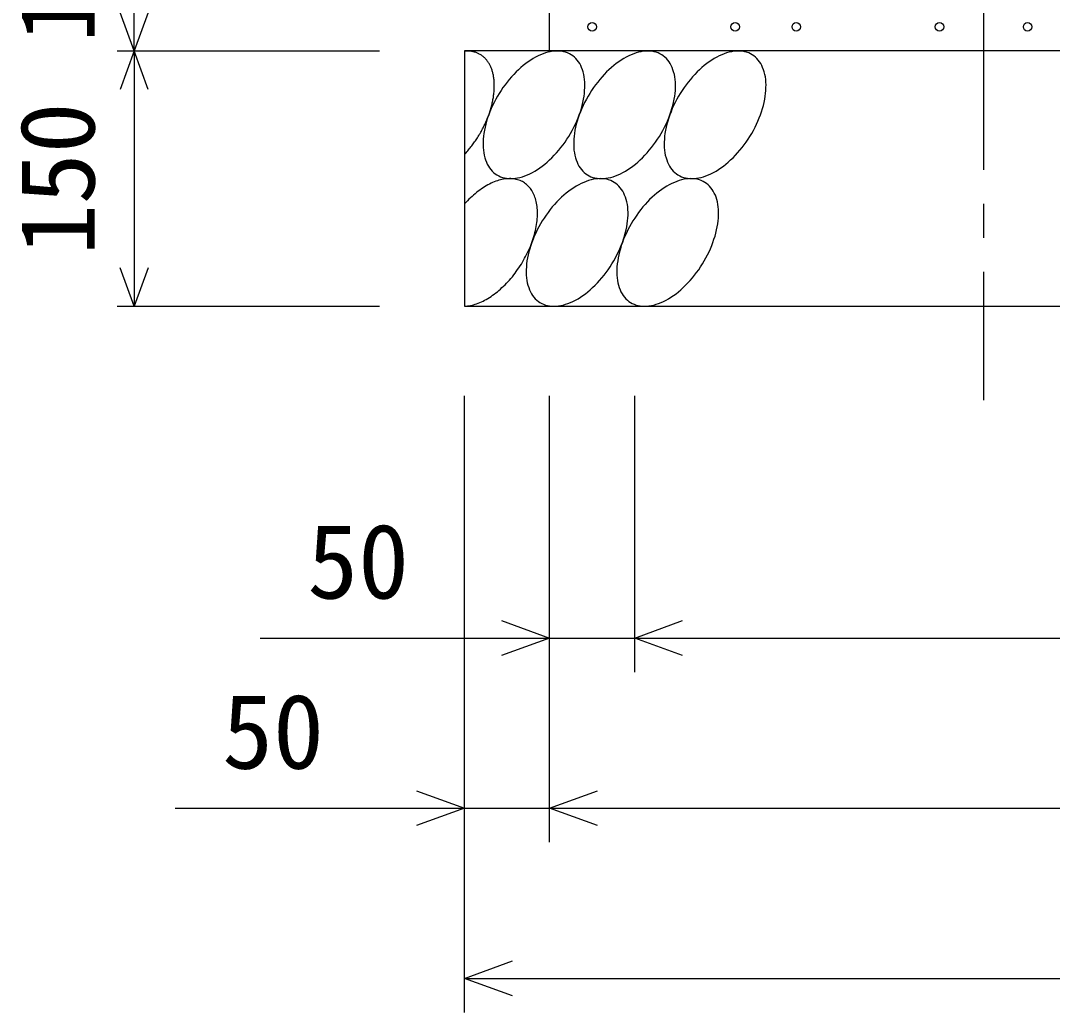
# Model space of a CAD drawing. Units: millimetres, scale not verified. Extents: x -16800 to 16800, y -5940 to 5940.
# Drawn here: x 4384 to 4990, y 2384 to 2966 of the extents above; entities that cross this region are included whole.
import ezdxf
from ezdxf.enums import TextEntityAlignment as Align

# ---------------------------------------------------------------- set-up
doc = ezdxf.new("R2010")
doc.units = ezdxf.units.MM
doc.header["$LTSCALE"] = 20
doc.linetypes.add('CHAIN1', pattern=[8, 5, -1, 1, -1])
for name, color, linetype, lineweight in [('0-0_DIM', 7, 'Continuous', 25), ('0-2_HATCH', 6, 'Continuous', 25), ('0-5_OUTLINE', 3, 'Continuous', 25)]:
    doc.layers.add(name, color=color, linetype=linetype, lineweight=lineweight)
doc.styles.add('ＭＳ ゴシック', font='')
doc.styles.get('ＭＳ ゴシック').set_extended_font_data('MS Gothic')

msp = doc.modelspace()

# ---------------------------------------------------------------- linework, layer by layer
at = {"layer": '0-0_DIM', "linetype": 'CHAIN1'}
msp.add_line((4950, 3618.77), (4950, 2743.47), dxfattribs=at)
at = {"layer": '0-0_DIM'}
for p, q in [((4450.8, 2948.62), (4450.8, 3048.62)), ((4440.8, 2948.62), (4595, 2948.62)), ((4450.8, 2948.62), (4450.8, 2798.62)), ((4440.8, 2798.62), (4595, 2798.62)), ((4645, 2383.61), (4645, 2745.95)), ((4695, 2483.61), (4695, 2745.95)), ((4745, 2583.61), (4745, 2745.95)), ((4525, 2603.61), (4745, 2603.61)), ((4745, 2603.61), (5455, 2603.61)), ((4475, 2503.61), (4695, 2503.61)), ((4695, 2503.61), (5505, 2503.61)), ((4645, 2403.61), (5555, 2403.61))]:
    msp.add_line(p, q, dxfattribs=at)
for points in [[(4459.01, 2971.17), (4450.8, 2948.62), (4442.59, 2971.17)], [(4459.01, 2926.07), (4450.8, 2948.62), (4442.59, 2926.07)], [(4459.01, 2821.17), (4450.8, 2798.62), (4442.59, 2821.17)], [(4666.81, 2613.87), (4695, 2603.61), (4666.81, 2593.34)], [(4773.19, 2593.34), (4745, 2603.61), (4773.19, 2613.87)], [(4616.81, 2513.87), (4645, 2503.61), (4616.81, 2493.34)], [(4723.19, 2493.34), (4695, 2503.61), (4723.19, 2513.87)], [(4673.19, 2393.34), (4645, 2403.61), (4673.19, 2413.87)]]:
    msp.add_lwpolyline(points, dxfattribs=at)
at = {"layer": '0-2_HATCH'}
for points in [[(4650.1, 2948.18), (4649.6, 2948.28), (4649.2, 2948.36), (4648.8, 2948.43), (4648.3, 2948.48), (4647.8, 2948.53), (4647.4, 2948.56), (4646.9, 2948.59), (4646.4, 2948.6), (4646, 2948.59), (4645.5, 2948.58), (4645, 2948.55)], [(4661.6, 2935.95), (4661.5, 2936.45), (4661.3, 2936.94), (4661.2, 2937.42), (4661, 2937.89), (4660.8, 2938.36), (4660.6, 2938.81), (4660.5, 2939.26), (4660.3, 2939.7), (4660, 2940.13), (4659.8, 2940.55), (4659.6, 2940.96), (4659.4, 2941.36), (4659.1, 2941.75), (4658.9, 2942.13), (4658.6, 2942.5), (4658.3, 2942.86), (4658.1, 2943.21), (4657.8, 2943.56), (4657.5, 2943.89), (4657.2, 2944.21), (4656.9, 2944.52), (4656.6, 2944.81), (4656.2, 2945.1), (4655.9, 2945.38), (4655.6, 2945.65), (4655.2, 2945.9), (4654.9, 2946.15), (4654.5, 2946.38), (4654.1, 2946.6), (4653.7, 2946.81), (4653.4, 2947.01), (4653, 2947.2), (4652.6, 2947.37), (4652.2, 2947.54), (4651.8, 2947.69), (4651.4, 2947.83), (4650.9, 2947.96), (4650.5, 2948.08), (4650.1, 2948.18)], [(4707.7, 2946.4), (4706.6, 2946.98), (4705.5, 2947.47), (4704.4, 2947.88), (4703.3, 2948.19), (4702, 2948.42), (4700.8, 2948.55), (4699.5, 2948.6), (4698.2, 2948.55), (4696.8, 2948.42), (4695.4, 2948.19), (4694, 2947.88), (4692.6, 2947.47), (4691.2, 2946.98), (4689.7, 2946.41), (4688.3, 2945.74), (4686.8, 2945), (4685.3, 2944.17), (4683.9, 2943.26), (4682.4, 2942.28), (4681, 2941.22), (4679.5, 2940.09), (4678.1, 2938.88), (4676.7, 2937.61), (4675.3, 2936.28), (4673.9, 2934.89), (4672.6, 2933.44), (4671.3, 2931.93), (4670, 2930.38), (4668.8, 2928.78), (4667.6, 2927.13), (4666.5, 2925.45), (4665.4, 2923.73), (4664.3, 2921.98), (4663.4, 2920.21), (4662.4, 2918.41), (4661.5, 2916.6), (4660.7, 2914.77), (4659.9, 2912.94), (4659.2, 2911.1)], [(4760.9, 2946.4), (4759.8, 2946.98), (4758.8, 2947.47), (4757.6, 2947.88), (4756.5, 2948.19), (4755.2, 2948.42), (4754, 2948.55), (4752.7, 2948.6), (4751.4, 2948.55), (4750, 2948.42), (4748.7, 2948.19), (4747.3, 2947.88), (4745.8, 2947.47), (4744.4, 2946.98), (4742.9, 2946.41), (4741.5, 2945.74), (4740, 2945), (4738.6, 2944.17), (4737.1, 2943.26), (4735.6, 2942.28), (4734.2, 2941.22), (4732.7, 2940.09), (4731.3, 2938.88), (4729.9, 2937.61), (4728.5, 2936.28), (4727.1, 2934.89), (4725.8, 2933.44), (4724.5, 2931.93), (4723.3, 2930.38), (4722, 2928.78), (4720.8, 2927.13), (4719.7, 2925.45), (4718.6, 2923.73), (4717.6, 2921.98), (4716.6, 2920.21), (4715.6, 2918.41), (4714.7, 2916.6), (4713.9, 2914.77), (4713.2, 2912.94), (4712.4, 2911.1)], [(4814.1, 2946.4), (4813, 2946.98), (4812, 2947.47), (4810.8, 2947.88), (4809.7, 2948.19), (4808.5, 2948.42), (4807.2, 2948.55), (4805.9, 2948.6), (4804.6, 2948.55), (4803.2, 2948.42), (4801.9, 2948.19), (4800.5, 2947.88), (4799, 2947.47), (4797.6, 2946.98), (4796.2, 2946.41), (4794.7, 2945.74), (4793.2, 2945), (4791.8, 2944.17), (4790.3, 2943.26), (4788.8, 2942.28), (4787.4, 2941.22), (4785.9, 2940.09), (4784.5, 2938.88), (4783.1, 2937.61), (4781.7, 2936.28), (4780.4, 2934.89), (4779, 2933.44), (4777.7, 2931.93), (4776.5, 2930.38), (4775.2, 2928.78), (4774, 2927.13), (4772.9, 2925.45), (4771.8, 2923.73), (4770.8, 2921.98), (4769.8, 2920.21), (4768.8, 2918.41), (4767.9, 2916.6), (4767.1, 2914.77), (4766.4, 2912.94), (4765.7, 2911.1)], [(4715.1, 2934.89), (4714.7, 2936.28), (4714.3, 2937.61), (4713.8, 2938.88), (4713.3, 2940.08), (4712.7, 2941.22), (4712, 2942.28), (4711.2, 2943.26), (4710.4, 2944.17), (4709.6, 2945), (4708.6, 2945.74), (4707.7, 2946.4)], [(4768.3, 2934.89), (4767.9, 2936.28), (4767.5, 2937.61), (4767, 2938.88), (4766.5, 2940.08), (4765.9, 2941.22), (4765.2, 2942.28), (4764.4, 2943.26), (4763.6, 2944.17), (4762.8, 2945), (4761.8, 2945.74), (4760.9, 2946.4)], [(4821.5, 2934.89), (4821.1, 2936.28), (4820.7, 2937.61), (4820.2, 2938.88), (4819.7, 2940.08), (4819.1, 2941.22), (4818.4, 2942.28), (4817.6, 2943.26), (4816.8, 2944.17), (4816, 2945), (4815.1, 2945.74), (4814.1, 2946.4)], [(4659.6, 2912.11), (4659.8, 2912.78), (4660, 2913.45), (4660.3, 2914.12), (4660.5, 2914.78), (4660.6, 2915.45), (4660.8, 2916.12), (4661, 2916.78), (4661.2, 2917.44), (4661.3, 2918.1), (4661.5, 2918.76), (4661.6, 2919.41), (4661.7, 2920.07), (4661.9, 2920.72), (4662, 2921.36), (4662.1, 2922.01), (4662.1, 2922.65), (4662.2, 2923.28), (4662.3, 2923.91), (4662.4, 2924.54), (4662.4, 2925.17), (4662.5, 2925.79), (4662.5, 2926.4), (4662.5, 2927.01), (4662.5, 2927.61), (4662.5, 2928.21), (4662.5, 2928.81), (4662.5, 2929.4), (4662.5, 2929.98), (4662.5, 2930.56), (4662.4, 2931.13), (4662.4, 2931.69), (4662.3, 2932.25), (4662.2, 2932.8), (4662.1, 2933.34), (4662.1, 2933.88), (4662, 2934.41), (4661.9, 2934.93), (4661.7, 2935.44), (4661.6, 2935.95)], [(4682, 2875.79), (4683.4, 2876.45), (4684.9, 2877.2), (4686.3, 2878.02), (4687.8, 2878.93), (4689.3, 2879.92), (4690.7, 2880.98), (4692.2, 2882.11), (4693.6, 2883.31), (4695, 2884.58), (4696.4, 2885.91), (4697.7, 2887.31), (4699.1, 2888.76), (4700.4, 2890.26), (4701.6, 2891.82), (4702.9, 2893.42), (4704.1, 2895.06), (4705.2, 2896.74), (4706.3, 2898.46), (4707.3, 2900.21), (4708.3, 2901.98), (4709.3, 2903.78), (4710.2, 2905.59), (4711, 2907.42), (4711.7, 2909.26), (4712.4, 2911.1), (4713.1, 2912.94), (4713.7, 2914.77), (4714.2, 2916.6), (4714.6, 2918.41), (4715, 2920.21), (4715.3, 2921.98), (4715.5, 2923.73), (4715.6, 2925.45), (4715.7, 2927.13), (4715.7, 2928.77), (4715.7, 2930.37), (4715.5, 2931.93), (4715.3, 2933.43), (4715.1, 2934.89)], [(4735.2, 2875.79), (4736.6, 2876.45), (4738.1, 2877.2), (4739.6, 2878.02), (4741, 2878.93), (4742.5, 2879.92), (4743.9, 2880.98), (4745.4, 2882.11), (4746.8, 2883.31), (4748.2, 2884.58), (4749.6, 2885.91), (4751, 2887.31), (4752.3, 2888.76), (4753.6, 2890.26), (4754.9, 2891.82), (4756.1, 2893.42), (4757.3, 2895.06), (4758.4, 2896.74), (4759.5, 2898.46), (4760.5, 2900.21), (4761.5, 2901.98), (4762.5, 2903.78), (4763.4, 2905.59), (4764.2, 2907.42), (4765, 2909.26), (4765.7, 2911.1), (4766.3, 2912.94), (4766.9, 2914.77), (4767.4, 2916.6), (4767.8, 2918.41), (4768.2, 2920.21), (4768.5, 2921.98), (4768.7, 2923.73), (4768.9, 2925.45), (4768.9, 2927.13), (4768.9, 2928.77), (4768.9, 2930.37), (4768.8, 2931.93), (4768.6, 2933.43), (4768.3, 2934.89)], [(4788.4, 2875.79), (4789.8, 2876.45), (4791.3, 2877.2), (4792.8, 2878.02), (4794.2, 2878.93), (4795.7, 2879.92), (4797.1, 2880.98), (4798.6, 2882.11), (4800, 2883.31), (4801.4, 2884.58), (4802.8, 2885.91), (4804.2, 2887.31), (4805.5, 2888.76), (4806.8, 2890.26), (4808.1, 2891.82), (4809.3, 2893.42), (4810.5, 2895.06), (4811.6, 2896.74), (4812.7, 2898.46), (4813.8, 2900.21), (4814.8, 2901.98), (4815.7, 2903.78), (4816.6, 2905.59), (4817.4, 2907.42), (4818.2, 2909.26), (4818.9, 2911.1), (4819.5, 2912.94), (4820.1, 2914.77), (4820.6, 2916.6), (4821, 2918.41), (4821.4, 2920.21), (4821.7, 2921.98), (4821.9, 2923.73), (4822.1, 2925.45), (4822.1, 2927.13), (4822.2, 2928.77), (4822.1, 2930.37), (4822, 2931.93), (4821.8, 2933.43), (4821.5, 2934.89)], [(4645, 2887.8), (4645.5, 2888.33), (4646, 2888.86), (4646.4, 2889.41), (4646.9, 2889.96), (4647.4, 2890.51), (4647.8, 2891.08), (4648.3, 2891.65), (4648.8, 2892.22), (4649.2, 2892.81), (4649.6, 2893.39), (4650.1, 2893.99), (4650.5, 2894.59), (4650.9, 2895.19), (4651.4, 2895.8), (4651.8, 2896.42), (4652.2, 2897.04), (4652.6, 2897.66), (4653, 2898.29), (4653.4, 2898.92), (4653.7, 2899.56), (4654.1, 2900.2), (4654.5, 2900.84), (4654.9, 2901.49), (4655.2, 2902.14), (4655.6, 2902.79), (4655.9, 2903.44), (4656.2, 2904.1), (4656.6, 2904.76), (4656.9, 2905.42), (4657.2, 2906.09), (4657.5, 2906.75), (4657.8, 2907.42), (4658.1, 2908.09), (4658.3, 2908.76), (4658.6, 2909.43), (4658.9, 2910.1), (4659.1, 2910.77), (4659.4, 2911.44), (4659.6, 2912.11)], [(4659.2, 2911.1), (4658.6, 2909.26), (4658, 2907.42), (4657.5, 2905.6), (4657.1, 2903.78), (4656.7, 2901.99), (4656.4, 2900.21), (4656.2, 2898.47), (4656, 2896.75), (4656, 2895.07), (4655.9, 2893.42), (4656, 2891.82), (4656.1, 2890.26), (4656.3, 2888.76), (4656.6, 2887.31), (4657, 2885.91), (4657.4, 2884.58), (4657.9, 2883.31), (4658.4, 2882.11), (4659, 2880.98), (4659.7, 2879.92), (4660.5, 2878.93), (4661.3, 2878.03), (4662.1, 2877.2), (4663.1, 2876.45), (4664, 2875.79), (4665.1, 2875.21), (4666.1, 2874.72), (4667.3, 2874.32), (4668.4, 2874), (4669.7, 2873.78), (4670.9, 2873.64), (4672.2, 2873.6), (4673.5, 2873.64), (4674.9, 2873.78), (4676.2, 2874), (4677.6, 2874.32), (4679.1, 2874.72), (4680.5, 2875.21), (4682, 2875.79)], [(4712.4, 2911.1), (4711.8, 2909.26), (4711.2, 2907.42), (4710.7, 2905.6), (4710.3, 2903.78), (4709.9, 2901.99), (4709.6, 2900.21), (4709.4, 2898.47), (4709.3, 2896.75), (4709.2, 2895.07), (4709.2, 2893.42), (4709.2, 2891.82), (4709.3, 2890.26), (4709.6, 2888.76), (4709.8, 2887.31), (4710.2, 2885.91), (4710.6, 2884.58), (4711.1, 2883.31), (4711.6, 2882.11), (4712.2, 2880.98), (4712.9, 2879.92), (4713.7, 2878.93), (4714.5, 2878.03), (4715.3, 2877.2), (4716.3, 2876.45), (4717.2, 2875.79), (4718.3, 2875.21), (4719.3, 2874.72), (4720.5, 2874.32), (4721.6, 2874), (4722.9, 2873.78), (4724.1, 2873.64), (4725.4, 2873.6), (4726.7, 2873.64), (4728.1, 2873.78), (4729.5, 2874), (4730.9, 2874.32), (4732.3, 2874.72), (4733.7, 2875.21), (4735.2, 2875.79)], [(4765.7, 2911.1), (4765, 2909.26), (4764.4, 2907.42), (4763.9, 2905.6), (4763.5, 2903.78), (4763.1, 2901.99), (4762.8, 2900.21), (4762.6, 2898.47), (4762.5, 2896.75), (4762.4, 2895.07), (4762.4, 2893.42), (4762.4, 2891.82), (4762.6, 2890.26), (4762.8, 2888.76), (4763, 2887.31), (4763.4, 2885.91), (4763.8, 2884.58), (4764.3, 2883.31), (4764.8, 2882.11), (4765.4, 2880.98), (4766.1, 2879.92), (4766.9, 2878.93), (4767.7, 2878.03), (4768.5, 2877.2), (4769.5, 2876.45), (4770.4, 2875.79), (4771.5, 2875.21), (4772.6, 2874.72), (4773.7, 2874.32), (4774.9, 2874), (4776.1, 2873.78), (4777.3, 2873.64), (4778.6, 2873.6), (4779.9, 2873.64), (4781.3, 2873.78), (4782.7, 2874), (4784.1, 2874.32), (4785.5, 2874.72), (4786.9, 2875.21), (4788.4, 2875.79)], [(4685, 2865.84), (4684.6, 2866.55), (4684.1, 2867.22), (4683.7, 2867.87), (4683.2, 2868.48), (4682.6, 2869.06), (4682.1, 2869.61), (4681.5, 2870.12), (4680.9, 2870.61), (4680.3, 2871.05), (4679.7, 2871.46), (4679, 2871.84), (4678.4, 2872.18), (4677.7, 2872.49), (4676.9, 2872.76), (4676.2, 2872.99), (4675.4, 2873.18), (4674.7, 2873.34), (4673.9, 2873.46), (4673.1, 2873.55), (4672.2, 2873.6), (4671.4, 2873.61), (4670.6, 2873.58), (4669.7, 2873.51), (4668.8, 2873.41), (4667.9, 2873.27), (4667, 2873.1), (4666.1, 2872.88), (4665.2, 2872.63), (4664.3, 2872.35), (4663.4, 2872.03), (4662.5, 2871.67), (4661.5, 2871.28), (4660.6, 2870.85), (4659.6, 2870.39), (4658.7, 2869.89), (4657.8, 2869.36), (4656.8, 2868.8), (4655.9, 2868.2), (4654.9, 2867.57)], [(4733, 2871.41), (4731.9, 2871.99), (4730.9, 2872.48), (4729.7, 2872.89), (4728.6, 2873.2), (4727.4, 2873.43), (4726.1, 2873.56), (4724.8, 2873.61), (4723.5, 2873.56), (4722.1, 2873.43), (4720.8, 2873.2), (4719.4, 2872.89), (4717.9, 2872.48), (4716.5, 2871.99), (4715.1, 2871.42), (4713.6, 2870.75), (4712.1, 2870.01), (4710.7, 2869.18), (4709.2, 2868.27), (4707.7, 2867.29), (4706.3, 2866.23), (4704.8, 2865.1), (4703.4, 2863.89), (4702, 2862.62), (4700.6, 2861.29), (4699.3, 2859.9), (4697.9, 2858.45), (4696.6, 2856.94), (4695.4, 2855.39), (4694.1, 2853.79), (4693, 2852.14), (4691.8, 2850.46), (4690.7, 2848.74), (4689.7, 2846.99), (4688.7, 2845.22), (4687.7, 2843.42), (4686.9, 2841.61), (4686, 2839.78), (4685.3, 2837.95), (4684.6, 2836.11)], [(4740.4, 2859.89), (4740, 2861.29), (4739.6, 2862.62), (4739.1, 2863.89), (4738.6, 2865.09), (4738, 2866.23), (4737.3, 2867.29), (4736.5, 2868.27), (4735.7, 2869.18), (4734.9, 2870.01), (4734, 2870.75), (4733, 2871.41)], [(4786.2, 2871.41), (4785.2, 2871.99), (4784.1, 2872.48), (4783, 2872.89), (4781.8, 2873.2), (4780.6, 2873.43), (4779.3, 2873.56), (4778, 2873.61), (4776.7, 2873.56), (4775.4, 2873.43), (4774, 2873.2), (4772.6, 2872.89), (4771.2, 2872.48), (4769.7, 2871.99), (4768.3, 2871.42), (4766.8, 2870.75), (4765.3, 2870.01), (4763.9, 2869.18), (4762.4, 2868.27), (4760.9, 2867.29), (4759.5, 2866.23), (4758, 2865.1), (4756.6, 2863.89), (4755.2, 2862.62), (4753.8, 2861.29), (4752.5, 2859.9), (4751.1, 2858.45), (4749.8, 2856.94), (4748.6, 2855.39), (4747.3, 2853.79), (4746.2, 2852.14), (4745, 2850.46), (4743.9, 2848.74), (4742.9, 2846.99), (4741.9, 2845.22), (4740.9, 2843.42), (4740.1, 2841.61), (4739.2, 2839.78), (4738.5, 2837.95), (4737.8, 2836.11)], [(4793.6, 2859.89), (4793.3, 2861.29), (4792.8, 2862.62), (4792.4, 2863.89), (4791.8, 2865.09), (4791.2, 2866.23), (4790.5, 2867.29), (4789.8, 2868.27), (4789, 2869.18), (4788.1, 2870.01), (4787.2, 2870.75), (4786.2, 2871.41)], [(4654.9, 2867.57), (4654, 2866.91), (4653.1, 2866.22), (4652.1, 2865.5), (4651.2, 2864.76), (4650.3, 2863.98), (4649.4, 2863.17), (4648.5, 2862.34), (4647.6, 2861.48), (4646.7, 2860.6), (4645.9, 2859.69), (4645, 2858.76)], [(4679, 2824.5), (4679.7, 2825.63), (4680.3, 2826.77), (4680.9, 2827.92), (4681.5, 2829.08), (4682.1, 2830.25), (4682.6, 2831.42), (4683.2, 2832.59), (4683.7, 2833.77), (4684.1, 2834.95), (4684.6, 2836.14), (4685, 2837.32), (4685.4, 2838.5), (4685.7, 2839.68), (4686.1, 2840.86), (4686.4, 2842.03), (4686.7, 2843.19), (4686.9, 2844.35), (4687.1, 2845.5), (4687.3, 2846.64), (4687.5, 2847.77), (4687.6, 2848.89), (4687.7, 2849.99), (4687.8, 2851.09), (4687.8, 2852.16), (4687.9, 2853.22), (4687.8, 2854.27), (4687.8, 2855.29), (4687.7, 2856.3), (4687.6, 2857.29), (4687.5, 2858.25), (4687.3, 2859.2), (4687.1, 2860.12), (4686.9, 2861.01), (4686.7, 2861.88), (4686.4, 2862.73), (4686.1, 2863.55), (4685.7, 2864.34), (4685.4, 2865.11), (4685, 2865.84)], [(4707.3, 2800.8), (4708.7, 2801.46), (4710.2, 2802.21), (4711.7, 2803.03), (4713.1, 2803.94), (4714.6, 2804.93), (4716, 2805.99), (4717.5, 2807.12), (4718.9, 2808.32), (4720.3, 2809.59), (4721.7, 2810.92), (4723.1, 2812.32), (4724.4, 2813.77), (4725.7, 2815.27), (4727, 2816.83), (4728.2, 2818.43), (4729.4, 2820.07), (4730.5, 2821.75), (4731.6, 2823.47), (4732.7, 2825.22), (4733.7, 2826.99), (4734.6, 2828.79), (4735.5, 2830.6), (4736.3, 2832.43), (4737.1, 2834.26), (4737.8, 2836.1), (4738.4, 2837.94), (4739, 2839.78), (4739.5, 2841.61), (4739.9, 2843.42), (4740.3, 2845.22), (4740.6, 2846.99), (4740.8, 2848.74), (4741, 2850.46), (4741.1, 2852.14), (4741.1, 2853.78), (4741, 2855.38), (4740.9, 2856.94), (4740.7, 2858.44), (4740.4, 2859.89)], [(4760.5, 2800.8), (4761.9, 2801.46), (4763.4, 2802.21), (4764.9, 2803.03), (4766.3, 2803.94), (4767.8, 2804.93), (4769.3, 2805.99), (4770.7, 2807.12), (4772.1, 2808.32), (4773.5, 2809.59), (4774.9, 2810.92), (4776.3, 2812.32), (4777.6, 2813.77), (4778.9, 2815.27), (4780.2, 2816.83), (4781.4, 2818.43), (4782.6, 2820.07), (4783.7, 2821.75), (4784.8, 2823.47), (4785.9, 2825.22), (4786.9, 2826.99), (4787.8, 2828.79), (4788.7, 2830.6), (4789.5, 2832.43), (4790.3, 2834.26), (4791, 2836.1), (4791.6, 2837.94), (4792.2, 2839.78), (4792.7, 2841.61), (4793.1, 2843.42), (4793.5, 2845.22), (4793.8, 2846.99), (4794, 2848.74), (4794.2, 2850.46), (4794.3, 2852.14), (4794.3, 2853.78), (4794.2, 2855.38), (4794.1, 2856.94), (4793.9, 2858.44), (4793.6, 2859.89)], [(4684.6, 2836.11), (4683.9, 2834.27), (4683.4, 2832.43), (4682.8, 2830.61), (4682.4, 2828.79), (4682, 2827), (4681.7, 2825.22), (4681.5, 2823.47), (4681.4, 2821.76), (4681.3, 2820.07), (4681.3, 2818.43), (4681.3, 2816.83), (4681.5, 2815.27), (4681.7, 2813.77), (4681.9, 2812.32), (4682.3, 2810.92), (4682.7, 2809.59), (4683.2, 2808.32), (4683.7, 2807.12), (4684.4, 2805.99), (4685, 2804.93), (4685.8, 2803.94), (4686.6, 2803.04), (4687.5, 2802.21), (4688.4, 2801.46), (4689.3, 2800.8), (4690.4, 2800.22), (4691.5, 2799.73), (4692.6, 2799.33), (4693.8, 2799.01), (4695, 2798.79), (4696.2, 2798.65), (4697.5, 2798.61), (4698.8, 2798.65), (4700.2, 2798.79), (4701.6, 2799.01), (4703, 2799.33), (4704.4, 2799.73), (4705.8, 2800.22), (4707.3, 2800.8)], [(4737.8, 2836.11), (4737.1, 2834.27), (4736.6, 2832.43), (4736.1, 2830.61), (4735.6, 2828.79), (4735.3, 2827), (4735, 2825.22), (4734.7, 2823.47), (4734.6, 2821.76), (4734.5, 2820.07), (4734.5, 2818.43), (4734.5, 2816.83), (4734.7, 2815.27), (4734.9, 2813.77), (4735.1, 2812.32), (4735.5, 2810.92), (4735.9, 2809.59), (4736.4, 2808.32), (4736.9, 2807.12), (4737.6, 2805.99), (4738.2, 2804.93), (4739, 2803.94), (4739.8, 2803.04), (4740.7, 2802.21), (4741.6, 2801.46), (4742.6, 2800.8), (4743.6, 2800.22), (4744.7, 2799.73), (4745.8, 2799.33), (4747, 2799.01), (4748.2, 2798.79), (4749.4, 2798.65), (4750.7, 2798.61), (4752, 2798.65), (4753.4, 2798.79), (4754.8, 2799.01), (4756.2, 2799.33), (4757.6, 2799.73), (4759, 2800.22), (4760.5, 2800.8)], [(4645, 2798.62), (4645.9, 2798.67), (4646.7, 2798.75), (4647.6, 2798.88), (4648.5, 2799.04), (4649.4, 2799.24), (4650.3, 2799.47), (4651.2, 2799.74), (4652.1, 2800.05), (4653.1, 2800.39), (4654, 2800.77), (4654.9, 2801.18), (4655.9, 2801.63), (4656.8, 2802.11), (4657.8, 2802.63), (4658.7, 2803.18), (4659.6, 2803.76), (4660.6, 2804.38), (4661.5, 2805.02), (4662.5, 2805.7), (4663.4, 2806.41), (4664.3, 2807.15), (4665.2, 2807.91), (4666.1, 2808.71), (4667, 2809.53), (4667.9, 2810.37), (4668.8, 2811.25), (4669.7, 2812.14), (4670.6, 2813.07), (4671.4, 2814.01), (4672.2, 2814.98), (4673.1, 2815.97), (4673.9, 2816.97), (4674.7, 2818), (4675.4, 2819.04), (4676.2, 2820.11), (4676.9, 2821.18), (4677.7, 2822.28), (4678.4, 2823.38), (4679, 2824.5)]]:
    msp.add_lwpolyline(points, dxfattribs=at)
for centre in [(4719.97, 2962.77), (4804.08, 2962.77), (4839.97, 2962.77), (4924.08, 2962.77), (4975.92, 2962.77)]:
    msp.add_circle(centre, 2.5, dxfattribs=at)
at = {"layer": '0-5_OUTLINE'}
for p, q in [((4695, 2948.62), (4695, 3048.62)), ((5555, 2948.62), (4645, 2948.62)), ((4645, 2948.62), (4645, 2798.62))]:
    msp.add_line(p, q, dxfattribs=at)
msp.add_lwpolyline([(4645, 2798.62), (5555, 2798.62), (5555, 2948.62)], dxfattribs=at)

# ---------------------------------------------------------------- texts
at = {"layer": '0-0_DIM', "style": 'ＭＳ ゴシック'}
for s, p in [('100', (4440.8, 2953.62)), ('150', (4440.8, 2828.62))]:
    msp.add_text(s, height=43.99, rotation=90, dxfattribs=at).set_placement(p, align=Align.BOTTOM_LEFT)
for p in [(4552.56, 2613.61), (4502.56, 2513.61)]:
    msp.add_text('50', height=43.99, dxfattribs=at).set_placement(p, align=Align.BOTTOM_LEFT)

doc.saveas('drawing.dxf')
